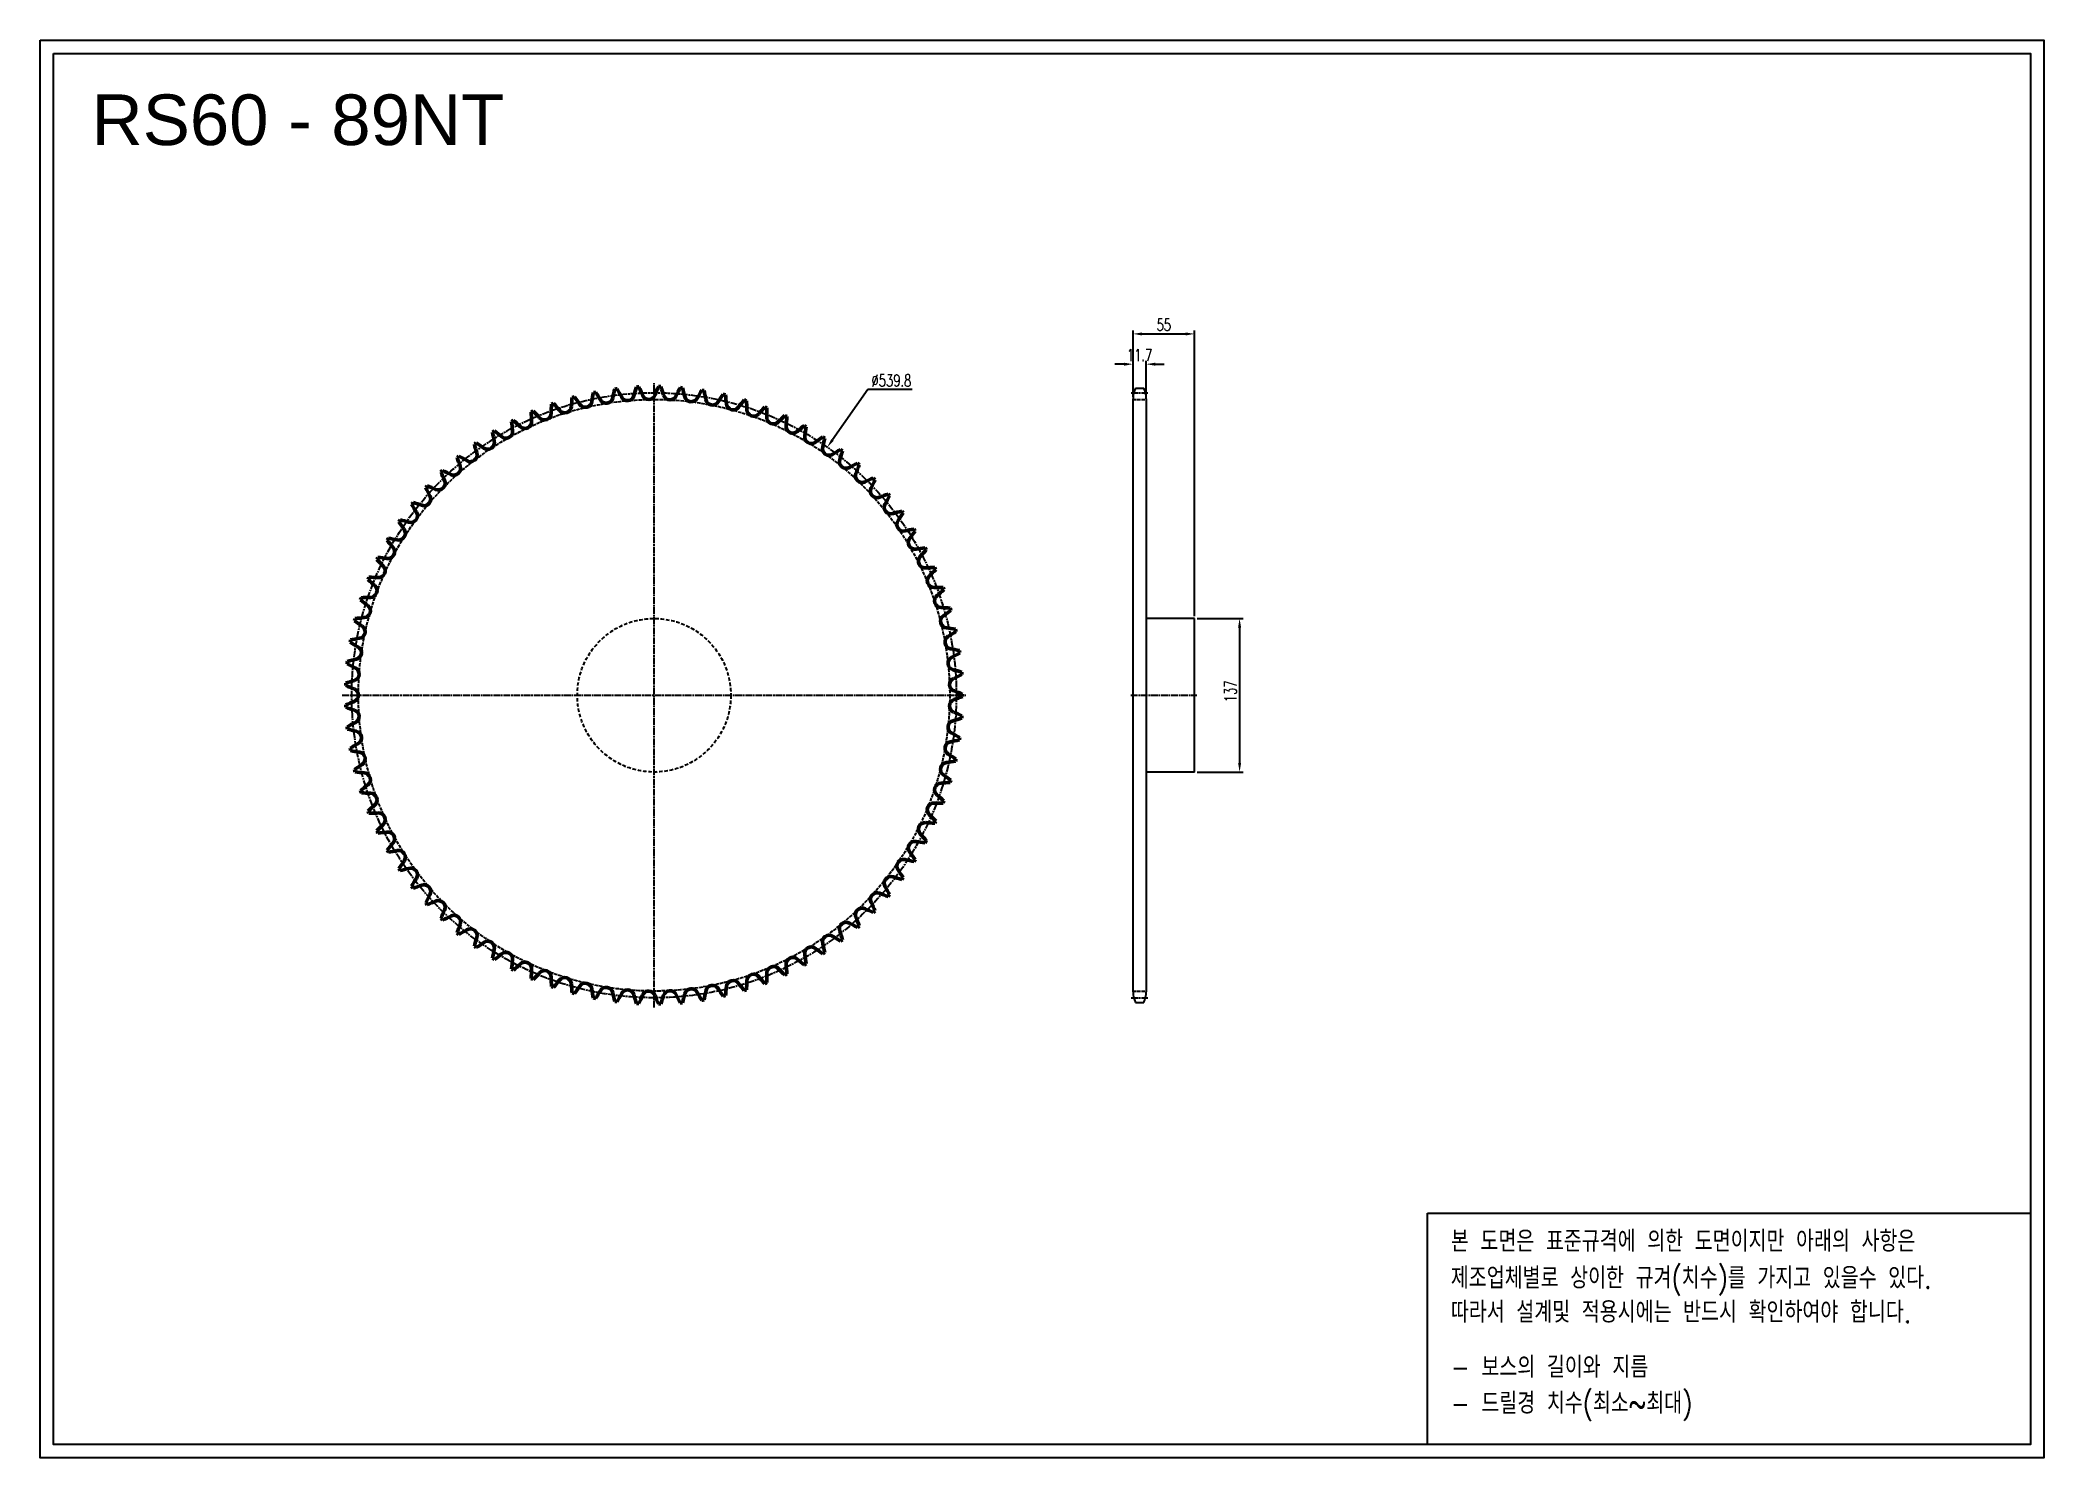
# Model space of a CAD drawing. Header units: millimetres. Extents: x 45556 to 47345, y 6760 to 8025.
import ezdxf

# ---------------------------------------------------------------- set-up
doc = ezdxf.new("R2010")
doc.units = ezdxf.units.MM
for name, pattern in [('AM_ISO02W050', [7.5, 6, -1.5]), ('AM_ISO02W050x2', [3.75, 3, -0.75]), ('AM_ISO08W050', [18, 12, -1.5, 3, -1.5]), ('AM_ISO08W050x2', [9, 6, -0.75, 1.5, -0.75]), ('HIDDEN', [9.525, 6.35, -3.175])]:
    doc.linetypes.add(name, pattern=pattern)
for name, color, linetype, lineweight in [('AM_0N', 7, 'Continuous', 50), ('AM_3N', 6, 'AM_ISO02W050', 25), ('AM_7', 4, 'AM_ISO08W050', 25), ('AM_7N', 4, 'AM_ISO08W050', 25)]:
    doc.layers.add(name, color=color, linetype=linetype, lineweight=lineweight)
doc.layers.add('HL', color=2, linetype='HIDDEN')
doc.layers.add('S-DIM', color=7, linetype='Continuous')
doc.styles.add('HAN', font='ROMANS.shx', dxfattribs={"width": 0.7, "bigfont": 'whgtxt.shx'})
doc.styles.add('HSG', font='SIMPLEX.shx', dxfattribs={"width": 0.7, "bigfont": 'HSG.shx'})
doc.styles.get("Standard").update_dxf_attribs({"font": 'arial.ttf'})
doc.dimstyles.new('APP23', dxfattribs={"dimscale": 4.5, "dimtxt": 2.4, "dimasz": 1.8, "dimexe": 0.7, "dimexo": 0.5, "dimgap": 0.6, "dimtad": 1, "dimtoh": 1, "dimdec": 1, "dimrnd": 0.01, "dimzin": 9, "dimdsep": 46, "dimtxsty": 'HSG', "dimcen": 0, "dimclrd": 1, "dimclre": 1, "dimclrt": 256, "dimazin": 2, "dimtp": 1, "dimtm": 1, "dimtfac": 0.5, "dimtdec": 1, "dimtix": 1, "dimtofl": 0, "dimtmove": 0, "dimatfit": 3, "dimfxl": 0, "dimtvp": 1, "dimtolj": 2, "dimlwd": -1, "dimlwe": -1, "dimarcsym": 0})

# ---------------------------------------------------------------- blocks, each defined once
blk = doc.blocks.new('*D1')
at = {"layer": 'Defpoints', "color": 0, "transparency": 16777216}
for p in [(46543.1, 7736.2), (46531.4, 7704.7), (46543.1, 7704.7)]:
    blk.add_point(p, dxfattribs=at)
at = {"layer": 'S-DIM', "color": 1, "transparency": 16777216}
for p, q in [((46523.3, 7736.2), (46515.2, 7736.2)), ((46531.4, 7707), (46531.4, 7739.3)), ((46543.1, 7707), (46543.1, 7739.3)), ((46551.2, 7736.2), (46559.3, 7736.2))]:
    blk.add_line(p, q, dxfattribs=at)
for points in [[(46523.3, 7737.5), (46523.3, 7734.8), (46531.4, 7736.2)], [(46551.2, 7737.5), (46551.2, 7734.8), (46543.1, 7736.2)]]:
    blk.add_solid(points, dxfattribs=at)
at = {"layer": 'S-DIM', "transparency": 16777216, "insert": (46537.3, 7744.3), "char_height": 10.8, "attachment_point": 5, "style": 'HSG'}
blk.add_mtext('\\A2;11.7', dxfattribs=at)
blk = doc.blocks.new('*D2')
at = {"layer": 'Defpoints', "color": 0, "transparency": 16777216}
for p in [(46586.4, 7763.2), (46531.4, 7704.7), (46586.4, 7509.3)]:
    blk.add_point(p, dxfattribs=at)
at = {"layer": 'S-DIM', "color": 1, "transparency": 16777216}
for p, q in [((46531.4, 7707), (46531.4, 7766.3)), ((46586.4, 7511.5), (46586.4, 7766.3)), ((46539.5, 7763.2), (46578.3, 7763.2))]:
    blk.add_line(p, q, dxfattribs=at)
for points in [[(46539.5, 7764.5), (46539.5, 7761.8), (46531.4, 7763.2)], [(46578.3, 7764.5), (46578.3, 7761.8), (46586.4, 7763.2)]]:
    blk.add_solid(points, dxfattribs=at)
at = {"layer": 'S-DIM', "transparency": 16777216, "insert": (46558.9, 7771.3), "char_height": 10.8, "attachment_point": 5, "style": 'HSG'}
blk.add_mtext('\\A2;55', dxfattribs=at)
blk = doc.blocks.new('*D3')
at = {"layer": 'Defpoints', "color": 0, "transparency": 16777216}
for p in [(46586.4, 7509.3), (46586.4, 7372.3), (46626.5, 7372.3)]:
    blk.add_point(p, dxfattribs=at)
at = {"layer": 'S-DIM', "color": 1, "transparency": 16777216}
for p, q in [((46588.7, 7509.3), (46629.7, 7509.3)), ((46626.5, 7501.2), (46626.5, 7380.4)), ((46588.7, 7372.3), (46629.7, 7372.3))]:
    blk.add_line(p, q, dxfattribs=at)
for points in [[(46625.2, 7501.2), (46627.9, 7501.2), (46626.5, 7509.3)], [(46625.2, 7380.4), (46627.9, 7380.4), (46626.5, 7372.3)]]:
    blk.add_solid(points, dxfattribs=at)
at = {"layer": 'S-DIM', "transparency": 16777216, "insert": (46618.4, 7444.3), "char_height": 10.8, "attachment_point": 5, "rotation": 90, "style": 'HSG'}
blk.add_mtext('\\A2;137', dxfattribs=at)
blk = doc.blocks.new('*D4')
at = {"layer": 'Defpoints', "color": 0, "transparency": 16777216}
for p in [(46258.4, 7662), (45949.1, 7219.6)]:
    blk.add_point(p, dxfattribs=at)
at = {"layer": 'S-DIM', "color": 1, "transparency": 16777216}
for p, q in [((46294.5, 7713.5), (46263.1, 7668.6)), ((46334.2, 7713.5), (46294.5, 7713.5))]:
    blk.add_line(p, q, dxfattribs=at)
blk.add_solid([(46262, 7669.4), (46264.2, 7667.8), (46258.4, 7662)], dxfattribs=at)
at = {"layer": 'S-DIM', "transparency": 16777216, "insert": (46315.7, 7721.6), "char_height": 10.8, "attachment_point": 5, "style": 'HSG'}
blk.add_mtext('\\A2;∅539.8', dxfattribs=at)

msp = doc.modelspace()

# ---------------------------------------------------------------- linework, layer by layer
for p, q in [((46533.5, 7714.89), (46541.03, 7714.89)), ((46531.42, 7176.19), (46531.42, 7705.39)), ((46543.12, 7705.39), (46543.12, 7176.19)), ((46586.42, 7509.29), (46543.12, 7509.29)), ((46586.42, 7372.29), (46586.42, 7509.29)), ((46586.42, 7372.29), (46543.12, 7372.29)), ((46533.5, 7166.69), (46541.03, 7166.69))]:
    msp.add_line(p, q)
for points in [[(45555.61, 8025.32), (47344.63, 8025.32), (47344.63, 6760.36), (45555.61, 6760.36)], [(45567.66, 8013.27), (47332.58, 8013.27), (47332.58, 6772.41), (45567.66, 6772.41)]]:
    msp.add_lwpolyline(points, close=True)
at = {"color": 6}
msp.add_lwpolyline([(46794.37, 6978.6), (47332.58, 6978.6), (47332.58, 6772.41), (46794.37, 6772.41)], close=True, dxfattribs=at)
for centre, start, end in [((46554.12, 7705.39), 155.25994, 180), ((46520.42, 7705.39), 0, 24.74006), ((46554.12, 7176.19), 180, 204.74006), ((46520.42, 7176.19), 335.25994, 0)]:
    msp.add_arc(centre, 22.7, start, end)
at = {"layer": 'AM_0N'}
for centre, radius, start, end in [((46177.33, 7686.24), 130.06, 169.08962, 172.64045), ((46103.78, 7440.79), 275.44, 100.90885, 101.33834), ((45942.77, 7640.12), 130.06, 29.60674, 33.15758), ((46194.46, 7680.44), 130.06, 165.04467, 168.59551), ((46103.78, 7440.79), 275.44, 96.8639, 97.2934), ((45957.23, 7650.98), 130.06, 25.5618, 29.11263), ((46211.14, 7673.45), 130.06, 160.99973, 164.55056), ((46103.78, 7440.79), 275.44, 92.81896, 93.24846), ((45972.42, 7660.8), 130.06, 21.51685, 25.06769), ((46227.28, 7665.29), 130.06, 156.95478, 160.50562), ((46103.78, 7440.79), 275.44, 88.77402, 89.20351), ((45988.27, 7669.51), 130.06, 17.47191, 21.02274), ((46242.81, 7656.02), 130.06, 152.90984, 156.46067), ((46103.78, 7440.79), 275.44, 84.72907, 85.15857), ((46004.69, 7677.09), 130.06, 13.42697, 16.9778), ((46257.65, 7645.68), 130.06, 148.8649, 152.41573), ((46103.78, 7440.79), 275.44, 80.68413, 81.11362), ((46021.61, 7683.49), 130.06, 9.38202, 12.93286), ((46103.78, 7440.79), 275.44, 113.04368, 113.47317), ((46124.09, 7696.22), 130.06, 181.22445, 184.77528), ((45904.47, 7601.82), 130.06, 41.74157, 45.29241), ((46142.06, 7694.15), 130.06, 177.1795, 180.73034), ((46103.78, 7440.79), 275.44, 108.99874, 109.42823), ((45916.32, 7615.48), 130.06, 37.69663, 41.24746), ((46023.99, 7698.69), 6.01, 217.69663, 356.68539), ((46159.83, 7690.82), 130.06, 173.13456, 176.68539), ((46103.78, 7440.79), 275.44, 104.95379, 105.38329), ((45929.11, 7628.27), 130.06, 33.65169, 37.20252), ((46042.38, 7703.67), 6.01, 213.65169, 352.64045), ((46061.08, 7707.35), 6.01, 209.60674, 348.59551), ((46079.98, 7709.7), 6.01, 205.5618, 344.55056), ((46099.01, 7710.7), 6.01, 201.51685, 340.50562), ((46118.06, 7710.37), 6.01, 197.47191, 336.46067), ((46137.04, 7708.69), 6.01, 193.42697, 332.41573), ((46155.86, 7705.67), 6.01, 189.38202, 328.37079), ((46271.72, 7634.32), 130.06, 144.81995, 148.37079), ((46103.78, 7440.79), 275.44, 76.63919, 77.06868), ((46038.93, 7688.68), 130.06, 5.33708, 8.88791), ((46174.41, 7701.34), 6.01, 185.33708, 324.32584), ((46284.95, 7621.99), 130.06, 140.77501, 144.32584), ((46103.78, 7440.79), 275.44, 72.59424, 73.02374), ((46056.58, 7692.64), 130.06, 1.29213, 4.84297), ((46192.62, 7695.71), 6.01, 181.29213, 320.2809), ((46297.28, 7608.76), 130.06, 136.73006, 140.2809), ((46103.78, 7440.79), 275.44, 68.5493, 68.97879), ((46074.46, 7695.34), 130.06, 357.24719, 0.79803), ((46103.78, 7440.79), 275.44, 121.13357, 121.56306), ((46087.94, 7696.54), 130.06, 189.31433, 192.86517), ((45883.79, 7572.17), 130.06, 49.83146, 53.38229), ((45971.56, 7676.15), 6.01, 229.83146, 8.82022), ((46103.78, 7440.79), 275.44, 117.08862, 117.51812), ((46106.02, 7697.02), 130.06, 185.26939, 188.82022), ((45893.6, 7587.36), 130.06, 45.78652, 49.33735), ((45988.49, 7684.89), 6.01, 225.78652, 4.77528), ((46006, 7692.41), 6.01, 221.74157, 0.73034), ((46210.38, 7688.81), 6.01, 177.24719, 316.23596), ((46308.65, 7594.69), 130.06, 132.68512, 136.23596), ((46103.78, 7440.79), 275.44, 64.50435, 64.93385), ((46227.61, 7680.67), 6.01, 173.20225, 312.19101), ((46092.49, 7696.78), 130.06, 353.20225, 356.75308), ((46318.99, 7579.85), 130.06, 128.64018, 132.19101), ((46103.78, 7440.79), 275.44, 60.45941, 60.8889), ((46110.57, 7696.93), 130.06, 349.1573, 352.70814), ((46103.78, 7440.79), 275.44, 125.17851, 125.60801), ((46069.94, 7694.78), 130.06, 193.35928, 196.91011), ((45875.07, 7556.33), 130.06, 53.8764, 57.42724), ((45955.29, 7666.24), 6.01, 233.8764, 12.86517), ((46244.22, 7671.34), 6.01, 169.1573, 308.14607), ((46328.26, 7564.33), 130.06, 124.59523, 128.14607), ((46260.13, 7660.86), 6.01, 165.11236, 304.10112), ((46128.63, 7695.82), 130.06, 345.11236, 348.66319), ((46103.78, 7440.79), 275.44, 56.41447, 56.84396), ((46336.42, 7548.18), 130.06, 120.55029, 124.10112), ((46146.55, 7693.43), 130.06, 341.06742, 344.61825), ((46103.78, 7440.79), 275.44, 52.36952, 52.79902), ((46103.78, 7440.79), 275.44, 133.2684, 133.69789), ((46034.54, 7687.49), 130.06, 201.44917, 205), ((45861.09, 7522.99), 130.06, 61.96629, 65.51713), ((45925.04, 7643.1), 6.01, 241.96629, 20.95506), ((46103.78, 7440.79), 275.44, 129.22346, 129.65295), ((46052.11, 7691.76), 130.06, 197.40422, 200.95506), ((45867.49, 7539.91), 130.06, 57.92135, 61.47218), ((45939.75, 7655.2), 6.01, 237.92135, 16.91011), ((46275.26, 7649.28), 6.01, 161.06742, 300.05618), ((46343.42, 7531.5), 130.06, 116.50535, 120.05618), ((46164.27, 7689.78), 130.06, 337.02247, 340.57331), ((46103.78, 7440.79), 275.44, 48.32458, 48.75407), ((46103.78, 7440.79), 275.44, 137.31334, 137.74284), ((46017.31, 7681.99), 130.06, 205.49411, 209.04494), ((45855.89, 7505.67), 130.06, 66.01124, 69.56207), ((45911.21, 7629.99), 6.01, 246.01124, 25), ((46289.54, 7636.66), 6.01, 157.02247, 296.01124), ((46349.22, 7514.38), 130.06, 112.4604, 116.01124), ((46302.9, 7623.07), 6.01, 152.97753, 291.96629), ((46181.68, 7684.89), 130.06, 332.97753, 336.52836), ((46103.78, 7440.79), 275.44, 44.27963, 44.70913), ((45886.5, 7601), 6.01, 254.10112, 33.08989), ((46103.78, 7440.79), 275.44, 141.35829, 141.78778), ((46000.51, 7675.29), 130.06, 209.53905, 213.08989), ((45851.93, 7488.02), 130.06, 70.05618, 73.60701), ((45898.35, 7615.93), 6.01, 250.05618, 29.04494), ((46353.8, 7496.88), 130.06, 108.41546, 111.96629), ((46315.26, 7608.57), 6.01, 148.93258, 287.92135), ((46198.71, 7678.79), 130.06, 328.93258, 332.48342), ((46103.78, 7440.79), 275.44, 40.23469, 40.66419), ((46357.13, 7479.1), 130.06, 104.37051, 107.92135), ((46215.26, 7671.5), 130.06, 324.88764, 328.43847), ((46103.78, 7440.79), 275.44, 36.18975, 36.61924), ((45875.74, 7585.28), 6.01, 258.14607, 37.13483), ((46103.78, 7440.79), 275.44, 145.40323, 145.83272), ((45984.22, 7667.42), 130.06, 213.584, 217.13483), ((45849.23, 7470.14), 130.06, 74.10112, 77.65196), ((46326.57, 7593.24), 6.01, 144.88764, 283.8764), ((46359.2, 7461.14), 130.06, 100.32557, 103.8764), ((46231.25, 7663.06), 130.06, 320.8427, 324.39353), ((46103.78, 7440.79), 275.44, 32.1448, 32.5743), ((45866.12, 7568.83), 6.01, 262.19101, 41.17978), ((46103.78, 7440.79), 275.44, 149.44817, 149.87767), ((45968.53, 7658.43), 130.06, 217.62894, 221.17978), ((45847.79, 7452.11), 130.06, 78.14607, 81.6969), ((46336.77, 7577.14), 6.01, 140.8427, 279.83146), ((46360, 7443.07), 130.06, 96.28063, 99.83146), ((46246.62, 7653.52), 130.06, 316.79775, 320.34859), ((46103.78, 7440.79), 275.44, 28.09986, 28.52935), ((46103.78, 7440.79), 275.44, 153.49312, 153.92261), ((45953.52, 7648.34), 130.06, 221.67388, 225.22472), ((45857.68, 7551.75), 6.01, 266.23596, 45.22472), ((45847.63, 7434.02), 130.06, 82.19101, 85.74185), ((46345.8, 7560.37), 6.01, 136.79775, 275.78652), ((46359.52, 7424.99), 130.06, 92.23568, 95.78652), ((46261.26, 7642.91), 130.06, 312.75281, 316.30364), ((46103.78, 7440.79), 275.44, 24.05492, 24.48441), ((46103.78, 7440.79), 275.44, 157.53806, 157.96756), ((45939.25, 7637.23), 130.06, 225.71883, 229.26966), ((45848.75, 7415.97), 130.06, 86.23596, 89.78679), ((45850.47, 7534.12), 6.01, 270.2809, 49.26966), ((46353.64, 7543), 6.01, 132.75281, 271.74157), ((46357.77, 7406.99), 130.06, 88.19074, 91.74157), ((46275.13, 7631.3), 130.06, 308.70787, 312.2587), ((46103.78, 7440.79), 275.44, 20.00997, 20.43947), ((46103.78, 7440.79), 275.44, 161.58301, 162.0125), ((45925.81, 7625.13), 130.06, 229.76377, 233.31461), ((45851.13, 7398.04), 130.06, 90.2809, 93.83173), ((45844.51, 7516.01), 6.01, 274.32584, 53.31461), ((46360.22, 7525.12), 6.01, 128.70787, 267.69663), ((46354.75, 7389.16), 130.06, 84.14579, 87.69663), ((46288.14, 7618.74), 130.06, 304.66292, 308.21376), ((46103.78, 7440.79), 275.44, 15.96503, 16.39452), ((46103.78, 7440.79), 275.44, 165.62795, 166.05744), ((45913.25, 7612.12), 130.06, 233.80872, 237.35955), ((45854.78, 7380.33), 130.06, 94.32584, 97.87668), ((45839.85, 7497.54), 6.01, 278.37079, 57.35955), ((46365.53, 7506.82), 6.01, 124.66292, 263.65169), ((46350.49, 7371.58), 130.06, 80.10085, 83.65169), ((46300.23, 7605.29), 130.06, 300.61798, 304.16881), ((46103.78, 7440.79), 275.44, 11.92008, 12.34958), ((46103.78, 7440.79), 275.44, 169.67289, 170.10239), ((45901.63, 7598.25), 130.06, 237.85366, 241.40449), ((45859.66, 7362.92), 130.06, 98.37079, 101.92162), ((45836.51, 7478.78), 6.01, 282.41573, 61.40449), ((46369.54, 7488.19), 6.01, 120.61798, 259.60674), ((46344.99, 7354.35), 130.06, 76.05591, 79.60674), ((46311.35, 7591.02), 130.06, 296.57303, 300.12387), ((46103.78, 7440.79), 275.44, 7.87514, 8.30463), ((46103.78, 7440.79), 275.44, 173.71784, 174.14733), ((45891.03, 7583.6), 130.06, 241.8986, 245.44944), ((45865.76, 7345.89), 130.06, 102.41573, 105.96656), ((45834.49, 7459.83), 6.01, 286.46067, 65.44944), ((46372.22, 7469.32), 6.01, 116.57303, 255.5618), ((46338.29, 7337.55), 130.06, 72.01096, 75.5618), ((46103.78, 7440.79), 275.44, 3.8302, 4.25969), ((46103.78, 7440.79), 275.44, 177.76278, 178.19228), ((45881.49, 7568.24), 130.06, 245.94355, 249.49438), ((45873.05, 7329.34), 130.06, 106.46067, 110.01151), ((45833.82, 7440.79), 6.01, 290.50562, 69.49438), ((46373.56, 7450.32), 6.01, 112.52809, 251.51685), ((46321.43, 7576.01), 130.06, 292.52809, 296.07892), ((46330.42, 7321.27), 130.06, 67.96602, 71.51685), ((45881.49, 7313.34), 130.06, 110.50562, 114.05645), ((46103.78, 7440.79), 275.44, 181.80772, 182.23722), ((45873.05, 7552.24), 130.06, 249.98849, 253.53933), ((45834.49, 7421.75), 6.01, 294.55056, 73.53933), ((46373.56, 7431.26), 6.01, 108.48315, 247.47191), ((46321.43, 7305.58), 130.06, 63.92108, 67.47191), ((46330.42, 7560.32), 130.06, 288.48315, 292.03398), ((46103.78, 7440.79), 275.44, 359.78525, 0.21475), ((45891.03, 7297.98), 130.06, 114.55056, 118.1014), ((46103.78, 7440.79), 275.44, 185.85267, 186.28216), ((45865.76, 7535.69), 130.06, 254.03344, 257.58427), ((45836.51, 7402.8), 6.01, 298.59551, 77.58427), ((46372.22, 7412.26), 6.01, 104.4382, 243.42697), ((46311.35, 7290.56), 130.06, 59.87613, 63.42697), ((46338.29, 7544.03), 130.06, 284.4382, 287.98904), ((46103.78, 7440.79), 275.44, 355.74031, 356.1698), ((45901.63, 7283.33), 130.06, 118.59551, 122.14634), ((46103.78, 7440.79), 275.44, 189.89761, 190.32711), ((45859.66, 7518.67), 130.06, 258.07838, 261.62921), ((45839.85, 7384.04), 6.01, 302.64045, 81.62921), ((46369.54, 7393.39), 6.01, 100.39326, 239.38202), ((46344.99, 7527.23), 130.06, 280.39326, 283.94409), ((46103.78, 7440.79), 275.44, 351.69537, 352.12486), ((45913.25, 7269.46), 130.06, 122.64045, 126.19128), ((46103.78, 7440.79), 275.44, 193.94256, 194.37205), ((45854.78, 7501.25), 130.06, 262.12332, 265.67416), ((45844.51, 7365.57), 6.01, 306.68539, 85.67416), ((46365.53, 7374.76), 6.01, 96.34831, 235.33708), ((46350.49, 7510), 130.06, 276.34831, 279.89915), ((46300.23, 7276.29), 130.06, 55.83119, 59.38202), ((46103.78, 7440.79), 275.44, 347.65042, 348.07992), ((45925.81, 7256.45), 130.06, 126.68539, 130.23623), ((46103.78, 7440.79), 275.44, 197.9875, 198.41699), ((45851.13, 7483.54), 130.06, 266.16827, 269.7191), ((45850.47, 7347.47), 6.01, 310.73034, 89.7191), ((46360.22, 7356.46), 6.01, 92.30337, 231.29213), ((46354.75, 7492.43), 130.06, 272.30337, 275.85421), ((46288.14, 7262.84), 130.06, 51.78624, 55.33708), ((46103.78, 7440.79), 275.44, 343.60548, 344.03497), ((45939.25, 7244.35), 130.06, 130.73034, 134.28117), ((46103.78, 7440.79), 275.44, 202.03244, 202.46194), ((45848.75, 7465.61), 130.06, 270.21321, 273.76404), ((45857.68, 7329.83), 6.01, 314.77528, 93.76404), ((46353.64, 7338.59), 6.01, 88.25843, 227.24719), ((46357.77, 7474.59), 130.06, 268.25843, 271.80926), ((46275.13, 7250.28), 130.06, 47.7413, 51.29213), ((46103.78, 7440.79), 275.44, 339.56053, 339.99003), ((45953.52, 7233.24), 130.06, 134.77528, 138.32612), ((46103.78, 7440.79), 275.44, 206.07739, 206.50688), ((45847.63, 7447.56), 130.06, 274.25815, 277.80899), ((45866.12, 7312.75), 6.01, 318.82022, 97.80899), ((46345.8, 7321.21), 6.01, 84.21348, 223.20225), ((46246.62, 7228.06), 130.06, 39.65141, 43.20225), ((46359.52, 7456.59), 130.06, 264.21348, 267.76432), ((46261.26, 7238.67), 130.06, 43.69636, 47.24719), ((46103.78, 7440.79), 275.44, 335.51559, 335.94508), ((45968.53, 7223.15), 130.06, 138.82022, 142.37106), ((46103.78, 7440.79), 275.44, 210.12233, 210.55183), ((45847.79, 7429.47), 130.06, 278.3031, 281.85393), ((45875.74, 7296.3), 6.01, 322.86517, 101.85393), ((46336.77, 7304.44), 6.01, 80.16854, 219.1573), ((46231.25, 7218.52), 130.06, 35.60647, 39.1573), ((46360, 7438.51), 130.06, 260.16854, 263.71937), ((46103.78, 7440.79), 275.44, 331.47065, 331.90014), ((45984.22, 7214.16), 130.06, 142.86517, 146.416), ((46103.78, 7440.79), 275.44, 214.16728, 214.59677), ((45849.23, 7411.44), 130.06, 282.34804, 285.89888), ((45886.5, 7280.58), 6.01, 326.91011, 105.89888), ((46326.57, 7288.35), 6.01, 76.1236, 215.11236), ((46215.26, 7210.08), 130.06, 31.56153, 35.11236), ((46359.2, 7420.45), 130.06, 256.1236, 259.67443), ((46103.78, 7440.79), 275.44, 327.4257, 327.8552), ((46000.51, 7206.29), 130.06, 146.91011, 150.46095), ((46103.78, 7440.79), 275.44, 218.21222, 218.64171), ((45851.93, 7393.56), 130.06, 286.39299, 289.94382), ((45898.35, 7265.65), 6.01, 330.95506, 109.94382), ((46302.9, 7258.51), 6.01, 68.03371, 207.02247), ((46353.8, 7384.7), 130.06, 248.03371, 251.58454), ((46315.26, 7273.01), 6.01, 72.07865, 211.06742), ((46198.71, 7202.79), 130.06, 27.51658, 31.06742), ((46357.13, 7402.48), 130.06, 252.07865, 255.62949), ((46103.78, 7440.79), 275.44, 323.38076, 323.81025), ((46017.31, 7199.59), 130.06, 150.95506, 154.50589), ((46103.78, 7440.79), 275.44, 222.25716, 222.68666), ((45855.89, 7375.91), 130.06, 290.43793, 293.98876), ((45911.21, 7251.6), 6.01, 335, 113.98876), ((46034.54, 7194.09), 130.06, 155, 158.55083), ((46289.54, 7244.92), 6.01, 63.98876, 202.97753), ((46349.22, 7367.21), 130.06, 243.98876, 247.5396), ((46181.68, 7196.69), 130.06, 23.47164, 27.02247), ((46103.78, 7440.79), 275.44, 315.29087, 315.72037), ((46103.78, 7440.79), 275.44, 319.33581, 319.76531), ((46103.78, 7440.79), 275.44, 226.30211, 226.7316), ((45861.09, 7358.59), 130.06, 294.48287, 298.03371), ((45925.04, 7238.48), 6.01, 339.04494, 118.03371), ((46052.11, 7189.82), 130.06, 159.04494, 162.59578), ((46103.78, 7440.79), 275.44, 230.34705, 230.77654), ((45867.49, 7341.68), 130.06, 298.52782, 302.07865), ((45939.75, 7226.38), 6.01, 343.08989, 122.07865), ((46275.26, 7232.3), 6.01, 59.94382, 198.93258), ((46146.55, 7188.15), 130.06, 15.38175, 18.93258), ((46343.42, 7350.08), 130.06, 239.94382, 243.49465), ((46164.27, 7191.8), 130.06, 19.42669, 22.97753), ((46103.78, 7440.79), 275.44, 311.24593, 311.67542), ((46069.94, 7186.8), 130.06, 163.08989, 166.64072), ((46103.78, 7440.79), 275.44, 234.39199, 234.82149), ((45875.07, 7325.26), 130.06, 302.57276, 306.1236), ((45955.29, 7215.34), 6.01, 347.13483, 126.1236), ((46087.94, 7185.05), 130.06, 167.13483, 170.68567), ((45883.79, 7309.41), 130.06, 306.61771, 310.16854), ((45971.56, 7205.43), 6.01, 351.17978, 130.16854), ((46244.22, 7210.24), 6.01, 51.85393, 190.8427), ((46328.26, 7317.26), 130.06, 231.85393, 235.40477), ((46260.13, 7220.72), 6.01, 55.89888, 194.88764), ((46128.63, 7185.76), 130.06, 11.33681, 14.88764), ((46103.78, 7440.79), 275.44, 303.15604, 303.58553), ((46336.42, 7333.4), 130.06, 235.89888, 239.44971), ((46103.78, 7440.79), 275.44, 307.20098, 307.63048), ((46103.78, 7440.79), 275.44, 238.43694, 238.86643), ((46106.02, 7184.57), 130.06, 171.17978, 174.73061), ((46103.78, 7440.79), 275.44, 242.48188, 242.91138), ((45893.6, 7294.22), 130.06, 310.66265, 314.21348), ((45988.49, 7196.69), 6.01, 355.22472, 134.21348), ((46124.09, 7185.36), 130.06, 175.22472, 178.77555), ((45904.47, 7279.76), 130.06, 314.70759, 318.25843), ((46006, 7189.17), 6.01, 359.26966, 138.25843), ((46192.62, 7185.87), 6.01, 39.7191, 178.70787), ((46210.38, 7192.77), 6.01, 43.76404, 182.75281), ((46074.46, 7186.24), 130.06, 359.20197, 2.75281), ((46308.65, 7286.89), 130.06, 223.76404, 227.31488), ((46103.78, 7440.79), 275.44, 295.06615, 295.49565), ((46227.61, 7200.91), 6.01, 47.80899, 186.79775), ((46092.49, 7184.81), 130.06, 3.24692, 6.79775), ((46318.99, 7301.73), 130.06, 227.80899, 231.35982), ((46103.78, 7440.79), 275.44, 299.1111, 299.54059), ((46110.57, 7184.65), 130.06, 7.29186, 10.8427), ((46103.78, 7440.79), 275.44, 246.52683, 246.95632), ((46142.06, 7187.43), 130.06, 179.26966, 182.8205), ((46103.78, 7440.79), 275.44, 250.57177, 251.00126), ((45916.32, 7266.1), 130.06, 318.75254, 322.30337), ((46023.99, 7182.9), 6.01, 3.31461, 142.30337), ((46159.83, 7190.76), 130.06, 183.31461, 186.86544), ((46103.78, 7440.79), 275.44, 254.61671, 255.04621), ((45929.11, 7253.31), 130.06, 322.79748, 326.34831), ((46042.38, 7177.91), 6.01, 7.35955, 146.34831), ((46177.33, 7195.34), 130.06, 187.35955, 190.91038), ((45942.77, 7241.46), 130.06, 326.84242, 330.39326), ((46061.08, 7174.23), 6.01, 11.40449, 150.39326), ((46194.46, 7201.14), 130.06, 191.40449, 194.95533), ((45957.23, 7230.6), 130.06, 330.88737, 334.4382), ((46079.98, 7171.89), 6.01, 15.44944, 154.4382), ((46099.01, 7170.88), 6.01, 19.49438, 158.48315), ((46118.06, 7171.21), 6.01, 23.53933, 162.52809), ((46004.69, 7204.49), 130.06, 343.0222, 346.57303), ((46137.04, 7172.89), 6.01, 27.58427, 166.57303), ((46257.65, 7235.9), 130.06, 207.58427, 211.1351), ((46021.61, 7198.09), 130.06, 347.06714, 350.61798), ((46155.86, 7175.91), 6.01, 31.62921, 170.61798), ((46271.72, 7247.27), 130.06, 211.62921, 215.18005), ((46038.93, 7192.9), 130.06, 351.11209, 354.66292), ((46174.41, 7180.24), 6.01, 35.67416, 174.66292), ((46284.95, 7259.59), 130.06, 215.67416, 219.22499), ((46103.78, 7440.79), 275.44, 286.97626, 287.40576), ((46056.58, 7188.94), 130.06, 355.15703, 358.70787), ((46297.28, 7272.83), 130.06, 219.7191, 223.26994), ((46103.78, 7440.79), 275.44, 291.02121, 291.4507), ((46103.78, 7440.79), 275.44, 258.66166, 259.09115), ((46103.78, 7440.79), 275.44, 262.7066, 263.1361), ((46211.14, 7208.13), 130.06, 195.44944, 199.00027), ((46103.78, 7440.79), 275.44, 266.75154, 267.18104), ((45972.42, 7220.79), 130.06, 334.93231, 338.48315), ((46227.28, 7216.29), 130.06, 199.49438, 203.04522), ((46103.78, 7440.79), 275.44, 270.79649, 271.22598), ((45988.27, 7212.07), 130.06, 338.97726, 342.52809), ((46242.81, 7225.56), 130.06, 203.53933, 207.09016), ((46103.78, 7440.79), 275.44, 274.84143, 275.27093), ((46103.78, 7440.79), 275.44, 278.88638, 279.31587), ((46103.78, 7440.79), 275.44, 282.93132, 283.36081)]:
    msp.add_arc(centre, radius, start, end, dxfattribs=at)
at = {"layer": 'AM_3N', "linetype": 'AM_ISO02W050x2'}
for p, q in [((46531.42, 7704.73), (46543.12, 7704.73)), ((46531.42, 7176.85), (46543.12, 7176.85))]:
    msp.add_line(p, q, dxfattribs=at)
msp.add_circle((46103.78, 7440.79), 263.94, dxfattribs=at)
at = {"layer": 'AM_7', "linetype": 'AM_ISO08W050x2'}
msp.add_circle((46103.78, 7440.79), 269.9, dxfattribs=at)
at = {"layer": 'AM_7N', "linetype": 'AM_ISO08W050x2'}
for p, q in [((46103.78, 7162.35), (46103.78, 7719.23)), ((46529.86, 7710.69), (46544.68, 7710.69)), ((45825.33, 7440.79), (46382.22, 7440.79)), ((46529.42, 7440.79), (46588.42, 7440.79)), ((46529.86, 7170.9), (46544.68, 7170.9))]:
    msp.add_line(p, q, dxfattribs=at)
at = {"layer": 'HL', "ltscale": 0.5}
msp.add_circle((46103.78, 7440.79), 68.5, dxfattribs=at)

# ---------------------------------------------------------------- texts
msp.add_text('RS60 - 89NT', height=45.1772).set_placement((45601.68, 7931.65))
at = {"color": 6, "style": 'HAN', "width": 0.8}
for s, p in [('본 도면은 표준규격에 의한 도면이지만 아래의 사항은', (46815.18, 6944.23)), ('제조업체별로 상이한 규겨(치수)를 가지고 있을수 있다.', (46815.18, 6911.43)), ('따라서 설계및 적용시에는 반드시 확인하여야 합니다.', (46815.18, 6880.98)), ('- 보스의 길이와 지름', (46815.18, 6831.9)), ('- 드릴경 치수(최소~최대)', (46815.18, 6799.68))]:
    msp.add_text(s, height=18.9237, dxfattribs=at).set_placement(p)

# ---------------------------------------------------------------- dimensions: what is measured, and where the dimension line sits
at = {"layer": 'S-DIM'}
dim = msp.add_linear_dim(base=(46586.42, 7763.19), p1=(46531.42, 7704.73), p2=(46586.42, 7509.29), dimstyle='APP23', dxfattribs=at)
dim.commit()
dim.dimension.update_dxf_attribs({"geometry": '*D2', "text_midpoint": (46558.92, 7771.29)})
dim = msp.add_linear_dim(base=(46543.12, 7736.19), p1=(46531.42, 7704.73), p2=(46543.12, 7704.73), dimstyle='APP23', dxfattribs=at)
dim.commit()
dim.dimension.update_dxf_attribs({"geometry": '*D1', "text_midpoint": (46537.27, 7736.19), "dimtype": 128})
dim = msp.add_diameter_dim_2p(p1=(45949.1, 7219.61), p2=(46258.45, 7661.97), dimstyle='APP23', dxfattribs=at)
dim.commit()
dim.dimension.update_dxf_attribs({"geometry": '*D4', "text_midpoint": (46315.7, 7713.46), "dimtype": 131})
dim = msp.add_linear_dim(base=(46626.55, 7372.29), p1=(46586.42, 7509.29), p2=(46586.42, 7372.29), angle=90, dimstyle='APP23', dxfattribs=at)
dim.commit()
dim.dimension.update_dxf_attribs({"geometry": '*D3', "text_midpoint": (46626.55, 7444.34), "dimtype": 128})

doc.saveas('drawing.dxf')
